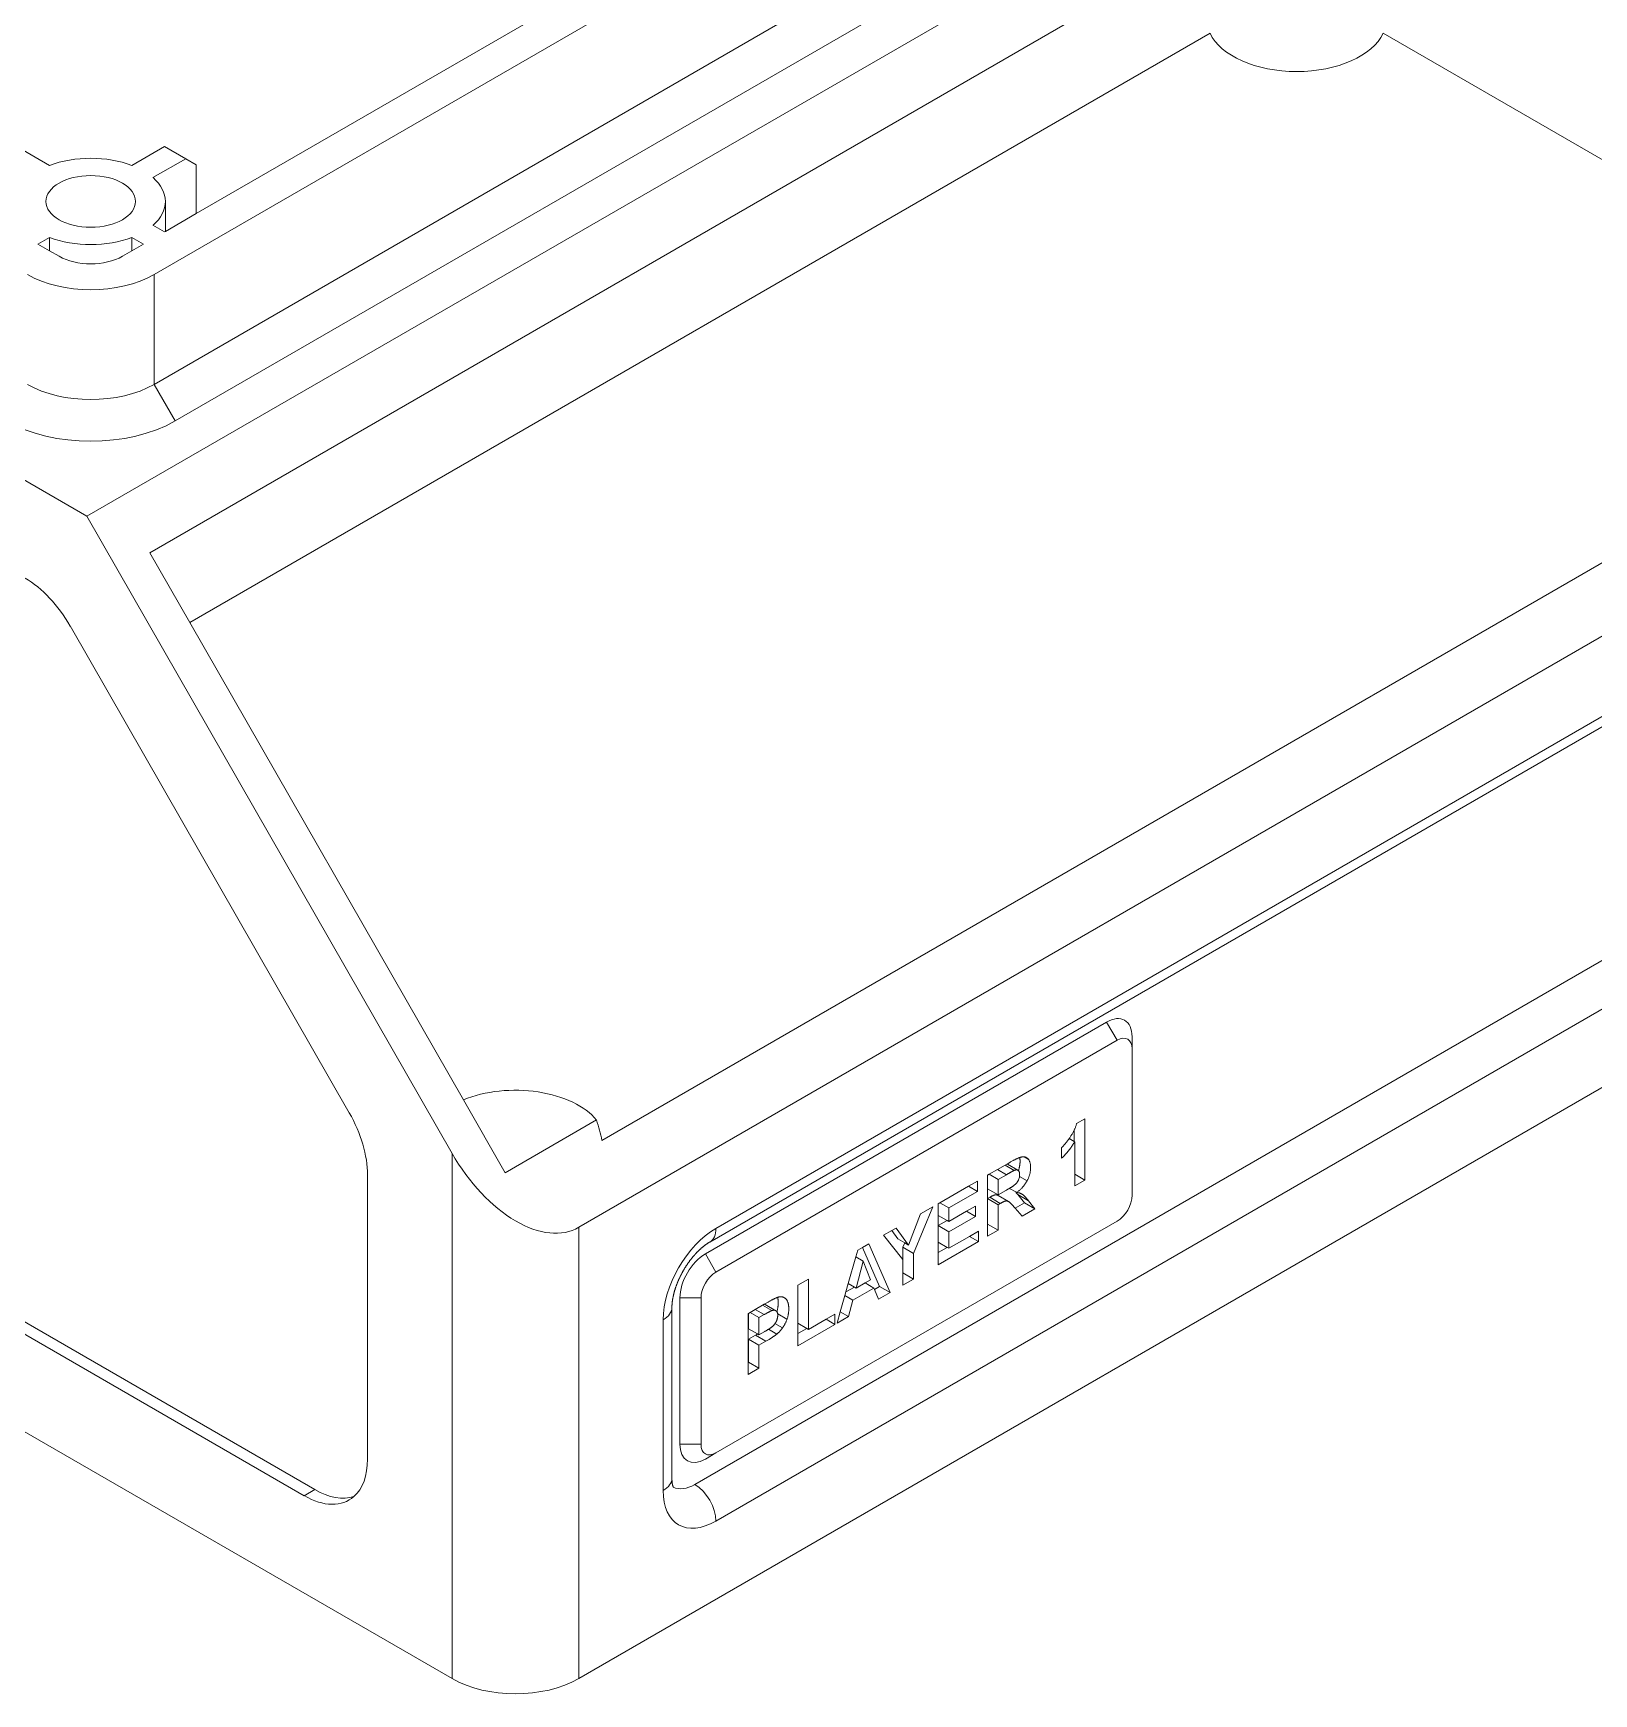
# Model space of a CAD drawing. Header units: millimetres. Extents: x 15 to 415, y 5 to 292.
# Drawn here: x 283.3 to 335.5, y 60.4 to 116 of the extents above; entities that cross this region are included whole.
import ezdxf

# ---------------------------------------------------------------- set-up
doc = ezdxf.new("R2010")
doc.units = ezdxf.units.MM
doc.layers.add('Geometries', color=7, linetype='Continuous')

msp = doc.modelspace()

# ---------------------------------------------------------------- linework, layer by layer
at = {"layer": 'Geometries', "linetype": 'Continuous', "lineweight": 13}
for p, q in [((343.181, 140.18), (287.319, 107.928)), ((349.416, 136.988), (285.069, 99.838)), ((287.319, 104.254), (343.181, 136.506)), ((334.962, 136.66), (288.733, 109.97)), ((343.888, 135.281), (288.026, 103.029)), ((322.684, 119.117), (287.18, 98.619)), ((288.519, 96.283), (322.684, 116.008)), ((347.491, 105.032), (328.479, 116.008)), ((263.356, 112.374), (285.069, 99.838)), ((282.723, 112.215), (283.819, 111.582)), ((287.673, 112.215), (286.576, 111.582)), ((287.283, 111.174), (288.38, 111.807)), ((288.38, 111.807), (287.673, 112.215)), ((288.733, 111.603), (288.38, 111.807)), ((288.733, 111.603), (288.733, 109.97)), ((361.644, 110.741), (301.54, 76.04)), ((287.698, 109.372), (287.698, 110.378)), ((287.283, 109.582), (287.673, 109.357)), ((288.733, 109.97), (287.698, 109.372)), ((283.43, 108.949), (283.819, 109.174)), ((283.819, 108.724), (283.43, 108.949)), ((283.819, 109.174), (283.819, 108.724)), ((286.966, 108.949), (286.576, 109.174)), ((286.576, 109.174), (286.576, 108.724)), ((286.966, 108.949), (286.576, 108.724)), ((287.698, 109.372), (287.673, 109.357)), ((284.137, 108.541), (283.819, 108.724)), ((286.576, 108.724), (286.258, 108.541)), ((287.319, 107.928), (287.319, 104.254)), ((306.136, 76.006), (357.048, 105.4)), ((302.316, 78.95), (347.491, 105.032)), ((305.929, 75.548), (356.841, 104.942)), ((288.026, 103.029), (287.319, 104.254)), ((297.297, 78.514), (285.069, 99.838)), ((288.519, 96.283), (287.18, 98.619)), ((305.429, 67.433), (356.341, 96.827)), ((293.855, 79.874), (284.512, 96.167)), ((297.68, 80.309), (288.519, 96.283)), ((301.54, 60.934), (361.644, 95.636)), ((357.048, 95.602), (306.136, 66.208)), ((305.782, 75.155), (319.218, 82.911)), ((319.218, 82.911), (319.571, 82.299)), ((319.571, 82.299), (306.136, 74.542)), ((320.071, 82.419), (320.071, 82.01)), ((320.071, 77.111), (320.071, 82.01)), ((292.347, 67.058), (268.306, 80.939)), ((292.701, 67.262), (268.659, 81.143)), ((297.297, 60.934), (263.356, 80.53)), ((299.079, 77.868), (297.68, 80.309)), ((299.079, 77.868), (302.135, 79.633)), ((318.213, 79.513), (318.488, 79.672)), ((318.488, 79.672), (318.488, 77.622)), ((317.962, 79.009), (318.134, 78.909)), ((318.134, 79.298), (318.134, 78.909)), ((297.297, 60.934), (297.297, 78.514)), ((316.46, 78.399), (316.596, 78.32)), ((317.711, 78.352), (317.711, 78.707)), ((318.134, 78.909), (318.149, 78.901)), ((318.149, 77.818), (318.149, 78.901)), ((315.231, 77.783), (315.285, 77.814)), ((315.285, 77.814), (315.564, 77.975)), ((315.285, 77.814), (315.584, 77.641)), ((315.564, 77.975), (315.818, 78.122)), ((315.564, 77.975), (315.863, 77.802)), ((315.818, 78.122), (315.883, 78.159)), ((315.818, 78.122), (316.123, 77.946)), ((315.883, 78.159), (315.978, 78.214)), ((316.249, 77.949), (315.895, 78.153)), ((318.149, 77.426), (318.149, 77.818)), ((318.149, 77.818), (318.488, 77.622)), ((294.469, 68.283), (294.469, 77.797)), ((313.637, 76.862), (314.591, 77.413)), ((314.591, 77.413), (314.89, 77.586)), ((314.591, 77.413), (314.89, 77.24)), ((314.89, 77.586), (314.89, 77.24)), ((315.227, 77.781), (315.231, 77.783)), ((315.227, 76.148), (315.227, 77.781)), ((315.231, 77.783), (315.231, 77.328)), ((315.231, 77.328), (315.584, 77.123)), ((315.863, 77.802), (315.584, 77.641)), ((315.584, 77.641), (315.584, 77.123)), ((315.584, 77.123), (315.848, 77.276)), ((315.965, 77.345), (316.174, 77.224)), ((316.301, 77.743), (316.556, 77.596)), ((318.488, 77.622), (318.149, 77.426)), ((313.402, 76.727), (312.752, 75.166)), ((312.99, 76.489), (313.402, 76.727)), ((313.579, 76.829), (313.582, 76.831)), ((313.579, 75.196), (313.579, 76.829)), ((313.582, 76.831), (313.637, 76.862)), ((313.582, 76.831), (313.582, 76.441)), ((313.637, 76.862), (313.936, 76.69)), ((314.89, 77.24), (313.936, 76.69)), ((314.525, 76.578), (314.823, 76.75)), ((314.823, 76.75), (314.823, 76.406)), ((315.303, 77.044), (315.231, 77.002)), ((315.231, 77.002), (315.584, 76.798)), ((315.231, 77.002), (315.231, 76.15)), ((315.303, 77.044), (315.657, 76.839)), ((315.936, 76.902), (315.582, 77.106)), ((315.657, 76.839), (315.584, 76.798)), ((315.584, 76.798), (315.584, 75.946)), ((315.944, 76.897), (315.936, 76.902)), ((316.153, 76.682), (316.132, 76.706)), ((316.463, 76.861), (316.153, 76.682)), ((316.174, 77.224), (316.206, 77.206)), ((316.247, 77.135), (316.601, 76.931)), ((316.247, 77.135), (316.463, 76.861)), ((316.463, 76.861), (316.817, 76.657)), ((316.601, 76.931), (316.817, 76.657)), ((306.136, 68.489), (319.571, 76.245)), ((312.583, 75.446), (312.99, 76.489)), ((313.582, 76.441), (313.88, 76.269)), ((313.88, 76.269), (313.582, 76.097)), ((313.88, 76.269), (313.936, 76.237)), ((313.936, 76.69), (313.936, 76.237)), ((313.936, 76.237), (314.525, 76.578)), ((314.823, 76.406), (313.936, 75.893)), ((314.525, 76.578), (314.823, 76.406)), ((315.231, 76.15), (315.227, 76.148)), ((315.227, 75.739), (315.227, 76.148)), ((315.231, 76.15), (315.584, 75.946)), ((316.39, 76.411), (316.153, 76.682)), ((316.817, 76.657), (316.39, 76.411)), ((301.54, 76.04), (301.54, 60.934)), ((311.748, 75.772), (312.024, 75.931)), ((312.396, 74.964), (311.748, 75.772)), ((312.024, 75.931), (312.167, 76.014)), ((312.024, 75.931), (312.229, 75.65)), ((312.167, 76.014), (312.583, 75.446)), ((312.229, 75.65), (312.459, 75.518)), ((313.582, 76.097), (313.936, 75.893)), ((313.582, 76.097), (313.582, 75.542)), ((313.936, 75.893), (313.936, 75.338)), ((313.936, 75.338), (314.626, 75.736)), ((314.626, 75.736), (314.923, 75.908)), ((314.626, 75.736), (314.923, 75.564)), ((314.923, 75.908), (314.923, 75.564)), ((315.584, 75.946), (315.227, 75.739)), ((305.782, 75.155), (306.136, 74.542)), ((310.569, 74.158), (310.82, 75.047)), ((310.82, 75.047), (310.884, 75.273)), ((310.82, 75.047), (311.068, 74.903)), ((310.884, 75.273), (311.049, 75.368)), ((311.049, 75.368), (311.261, 75.491)), ((311.049, 75.368), (311.616, 74.062)), ((311.261, 75.491), (311.969, 73.858)), ((312.459, 75.518), (312.398, 75.371)), ((312.398, 75.371), (312.398, 74.514)), ((312.398, 75.371), (312.752, 75.166)), ((312.459, 75.518), (312.583, 75.446)), ((312.752, 75.166), (312.752, 74.31)), ((314.923, 75.564), (313.579, 74.788)), ((313.88, 75.37), (313.579, 75.196)), ((313.579, 74.788), (313.579, 75.196)), ((313.582, 75.542), (313.88, 75.37)), ((313.88, 75.37), (313.936, 75.338)), ((311.068, 74.903), (310.83, 74.008)), ((311.312, 74.286), (311.068, 74.903)), ((312.396, 74.513), (312.396, 74.964)), ((312.398, 74.514), (312.396, 74.513)), ((312.396, 74.105), (312.396, 74.513)), ((312.398, 74.514), (312.752, 74.31)), ((308.876, 74.097), (308.879, 74.099)), ((308.876, 72.481), (308.876, 74.097)), ((308.879, 74.099), (309.233, 74.303)), ((308.879, 74.099), (308.879, 72.827)), ((309.233, 74.303), (309.233, 72.623)), ((310.489, 73.876), (310.569, 74.158)), ((310.774, 74.04), (310.489, 73.876)), ((310.569, 74.158), (310.774, 74.04)), ((311.426, 74.009), (310.72, 73.601)), ((310.774, 74.04), (310.83, 74.008)), ((310.83, 74.008), (311.129, 74.181)), ((311.129, 74.181), (311.312, 74.286)), ((311.129, 74.181), (311.426, 74.009)), ((311.445, 73.964), (311.426, 74.009)), ((311.616, 74.062), (311.445, 73.964)), ((311.581, 73.634), (311.445, 73.964)), ((311.616, 74.062), (311.969, 73.858)), ((312.752, 74.31), (312.396, 74.105)), ((305.636, 73.676), (304.929, 73.676)), ((304.929, 68.777), (304.929, 73.676)), ((305.636, 73.676), (305.636, 68.777)), ((307.45, 73.29), (307.694, 73.432)), ((307.694, 73.432), (307.755, 73.467)), ((307.694, 73.432), (308.005, 73.252)), ((307.755, 73.467), (307.792, 73.488)), ((308.14, 73.25), (307.786, 73.454)), ((308.374, 73.706), (308.471, 73.649)), ((310.301, 73.21), (310.455, 73.754)), ((310.455, 73.754), (310.489, 73.876)), ((310.455, 73.754), (310.72, 73.601)), ((310.72, 73.601), (310.574, 73.053)), ((311.969, 73.858), (311.581, 73.634)), ((304.368, 67.229), (304.368, 72.944)), ((304.661, 67.637), (304.661, 73.353)), ((307.219, 73.157), (307.223, 73.159)), ((307.219, 71.524), (307.219, 73.157)), ((307.223, 73.159), (307.277, 73.191)), ((307.223, 73.159), (307.223, 72.643)), ((307.277, 73.191), (307.45, 73.29)), ((307.277, 73.191), (307.576, 73.018)), ((307.45, 73.29), (307.749, 73.118)), ((307.749, 73.118), (307.576, 73.018)), ((307.576, 73.018), (307.576, 72.439)), ((308.113, 72.818), (308.364, 72.673)), ((308.203, 73.141), (308.514, 72.961)), ((308.879, 72.827), (309.177, 72.655)), ((309.233, 72.623), (309.823, 72.963)), ((309.823, 72.963), (310.121, 73.135)), ((309.823, 72.963), (310.121, 72.791)), ((310.121, 73.135), (310.121, 72.791)), ((310.195, 72.834), (310.301, 73.21)), ((310.574, 73.053), (310.195, 72.834)), ((310.301, 73.21), (310.574, 73.053)), ((307.223, 72.643), (307.522, 72.47)), ((307.455, 72.431), (307.223, 72.296)), ((307.223, 72.296), (307.576, 72.092)), ((307.223, 72.296), (307.223, 71.526)), ((307.455, 72.431), (307.809, 72.226)), ((307.522, 72.47), (307.576, 72.439)), ((307.576, 72.439), (307.772, 72.552)), ((307.901, 72.63), (308.179, 72.469)), ((310.121, 72.791), (308.876, 72.073)), ((309.177, 72.655), (308.876, 72.481)), ((308.876, 72.073), (308.876, 72.481)), ((309.177, 72.655), (309.233, 72.623)), ((307.809, 72.226), (307.576, 72.092)), ((307.576, 72.092), (307.576, 71.322)), ((307.223, 71.526), (307.219, 71.524)), ((307.219, 71.116), (307.219, 71.524)), ((307.576, 71.322), (307.219, 71.116)), ((307.223, 71.526), (307.576, 71.322)), ((305.636, 68.777), (304.929, 68.777)), ((306.136, 68.489), (305.782, 68.284)), ((292.347, 67.058), (292.701, 67.262)), ((304.716, 67.328), (304.716, 67.328))]:
    msp.add_line(p, q, dxfattribs=at)
at = {"layer": 'Geometries', "linetype": 'Continuous', "lineweight": 13, "flags": 128}
for points in [[(318.134, 79.298), (318.136, 79.302), (318.145, 79.322), (318.153, 79.341), (318.162, 79.363), (318.171, 79.384), (318.179, 79.406), (318.187, 79.427), (318.194, 79.449), (318.201, 79.47), (318.207, 79.491), (318.213, 79.513)], [(317.711, 78.707), (317.727, 78.722), (317.743, 78.738), (317.759, 78.754), (317.775, 78.772), (317.791, 78.79), (317.807, 78.808), (317.823, 78.827), (317.839, 78.846), (317.855, 78.865), (317.871, 78.885), (317.887, 78.906), (317.903, 78.928), (317.919, 78.95), (317.936, 78.972), (317.953, 78.996), (317.962, 79.009)], [(317.962, 79.009), (317.97, 79.02), (317.983, 79.039), (317.996, 79.058), (318.01, 79.078), (318.023, 79.098), (318.035, 79.118), (318.048, 79.139), (318.061, 79.16), (318.073, 79.181), (318.085, 79.202), (318.096, 79.223), (318.107, 79.243), (318.117, 79.263), (318.127, 79.283), (318.134, 79.298)], [(315.978, 78.214), (316.001, 78.227), (316.022, 78.239), (316.043, 78.251), (316.064, 78.262), (316.084, 78.273), (316.103, 78.283), (316.122, 78.293), (316.141, 78.303), (316.158, 78.312), (316.176, 78.32), (316.194, 78.328), (316.21, 78.336), (316.227, 78.344), (316.243, 78.35), (316.258, 78.357), (316.273, 78.363), (316.287, 78.368), (316.301, 78.373), (316.308, 78.376)], [(316.308, 78.376), (316.311, 78.361), (316.313, 78.345), (316.315, 78.328), (316.317, 78.311), (316.318, 78.294), (316.319, 78.276), (316.319, 78.257), (316.319, 78.238), (316.319, 78.221), (316.318, 78.203), (316.317, 78.185), (316.316, 78.167), (316.314, 78.15), (316.312, 78.131), (316.309, 78.113), (316.306, 78.094), (316.303, 78.075), (316.299, 78.057), (316.295, 78.039), (316.29, 78.021), (316.286, 78.004), (316.281, 77.987), (316.275, 77.969), (316.27, 77.952), (316.264, 77.938)], [(316.308, 78.376), (316.315, 78.378), (316.328, 78.382), (316.34, 78.386), (316.352, 78.389), (316.364, 78.392), (316.374, 78.394), (316.384, 78.396), (316.393, 78.398), (316.402, 78.399), (316.411, 78.4), (316.42, 78.4), (316.434, 78.4), (316.447, 78.4), (316.459, 78.399), (316.46, 78.399)], [(316.46, 78.399), (316.472, 78.397), (316.484, 78.394), (316.496, 78.391), (316.507, 78.387), (316.518, 78.383), (316.528, 78.377), (316.534, 78.374)], [(316.534, 78.374), (316.539, 78.371), (316.549, 78.365), (316.559, 78.357), (316.569, 78.349), (316.578, 78.34), (316.587, 78.331), (316.596, 78.32)], [(318.149, 78.901), (318.132, 78.873), (318.115, 78.846), (318.098, 78.819), (318.08, 78.793), (318.062, 78.766), (318.044, 78.74), (318.026, 78.714), (318.006, 78.686), (317.985, 78.658), (317.964, 78.631), (317.942, 78.604), (317.92, 78.577), (317.898, 78.55), (317.876, 78.524), (317.853, 78.498), (317.83, 78.473), (317.806, 78.448), (317.783, 78.423), (317.759, 78.399), (317.736, 78.375), (317.711, 78.352)], [(316.123, 77.946), (316.12, 77.944), (316.116, 77.943), (316.112, 77.941), (316.108, 77.938), (316.103, 77.936), (316.097, 77.933), (316.092, 77.93), (316.085, 77.927), (316.079, 77.924), (316.072, 77.92), (316.064, 77.916), (316.056, 77.912), (316.048, 77.907), (316.039, 77.902), (316.03, 77.897), (316.02, 77.892), (316.01, 77.886), (315.999, 77.88), (315.988, 77.874), (315.977, 77.868), (315.965, 77.861), (315.953, 77.854), (315.94, 77.847), (315.926, 77.838), (315.911, 77.83), (315.895, 77.821), (315.879, 77.812), (315.863, 77.802)], [(315.895, 78.153), (315.892, 78.155), (315.885, 78.158), (315.883, 78.159)], [(316.239, 77.954), (316.238, 77.954), (316.231, 77.957), (316.224, 77.959), (316.216, 77.96), (316.209, 77.961), (316.2, 77.962), (316.192, 77.962), (316.183, 77.961), (316.174, 77.96), (316.164, 77.958), (316.155, 77.956), (316.144, 77.953), (316.134, 77.95), (316.123, 77.946)], [(316.249, 77.949), (316.245, 77.951), (316.239, 77.954)], [(316.258, 77.943), (316.252, 77.947), (316.249, 77.949)], [(316.264, 77.938), (316.263, 77.939), (316.258, 77.943)], [(316.301, 77.743), (316.301, 77.744), (316.303, 77.756), (316.304, 77.767), (316.305, 77.779), (316.305, 77.791), (316.305, 77.803), (316.305, 77.815), (316.305, 77.826), (316.304, 77.837), (316.303, 77.849), (316.301, 77.86), (316.299, 77.871), (316.296, 77.881), (316.293, 77.891), (316.29, 77.9), (316.286, 77.908), (316.282, 77.915), (316.278, 77.922), (316.273, 77.928), (316.269, 77.933), (316.264, 77.938)], [(316.596, 78.32), (316.604, 78.309), (316.612, 78.297), (316.62, 78.285), (316.627, 78.272), (316.634, 78.259), (316.64, 78.245), (316.645, 78.23), (316.65, 78.216), (316.654, 78.202), (316.658, 78.187), (316.661, 78.172), (316.664, 78.157), (316.667, 78.14), (316.669, 78.124), (316.67, 78.107), (316.672, 78.089), (316.673, 78.071), (316.673, 78.053), (316.673, 78.034), (316.673, 78.016), (316.672, 77.999), (316.671, 77.981), (316.669, 77.963), (316.668, 77.946), (316.665, 77.927), (316.663, 77.908), (316.66, 77.89), (316.656, 77.871), (316.653, 77.853), (316.648, 77.834), (316.644, 77.817), (316.639, 77.8), (316.634, 77.782), (316.629, 77.765), (316.623, 77.748), (316.617, 77.731), (316.61, 77.714), (316.604, 77.697), (316.597, 77.68), (316.589, 77.663), (316.581, 77.646), (316.573, 77.629), (316.565, 77.613), (316.556, 77.596)], [(315.848, 77.276), (315.865, 77.286), (315.881, 77.295), (315.897, 77.304), (315.912, 77.313), (315.927, 77.322), (315.942, 77.331), (315.955, 77.339), (315.965, 77.345)], [(315.965, 77.345), (315.968, 77.347), (315.981, 77.355), (315.993, 77.362), (316.005, 77.369), (316.018, 77.377), (316.03, 77.385), (316.042, 77.393), (316.053, 77.4), (316.064, 77.408), (316.075, 77.415), (316.085, 77.421), (316.095, 77.428), (316.104, 77.434), (316.112, 77.441), (316.121, 77.447), (316.128, 77.452), (316.136, 77.458), (316.143, 77.463), (316.149, 77.468), (316.155, 77.473), (316.16, 77.478), (316.164, 77.482), (316.169, 77.486), (316.172, 77.49), (316.176, 77.493), (316.18, 77.497), (316.184, 77.501), (316.194, 77.512), (316.203, 77.523), (316.212, 77.534), (316.221, 77.546), (316.229, 77.558), (316.237, 77.57), (316.244, 77.581), (316.251, 77.593), (316.257, 77.605), (316.263, 77.618), (316.269, 77.63)], [(316.556, 77.596), (316.547, 77.579), (316.537, 77.562), (316.527, 77.546), (316.517, 77.529), (316.506, 77.513), (316.495, 77.496), (316.483, 77.48), (316.471, 77.464), (316.459, 77.448), (316.445, 77.431), (316.432, 77.415), (316.418, 77.399), (316.404, 77.383), (316.389, 77.367), (316.374, 77.351), (316.358, 77.335), (316.342, 77.32), (316.326, 77.305), (316.309, 77.289), (316.292, 77.274), (316.276, 77.26), (316.259, 77.246), (316.242, 77.233), (316.224, 77.219), (316.206, 77.206)], [(315.582, 77.106), (315.581, 77.107), (315.572, 77.112), (315.562, 77.116), (315.553, 77.119), (315.543, 77.122), (315.534, 77.124), (315.524, 77.126), (315.517, 77.126), (315.509, 77.127), (315.501, 77.126), (315.494, 77.126), (315.487, 77.125), (315.481, 77.124), (315.475, 77.123), (315.468, 77.121), (315.461, 77.119), (315.453, 77.117), (315.445, 77.114), (315.436, 77.111), (315.427, 77.107), (315.418, 77.103), (315.409, 77.099), (315.399, 77.094), (315.388, 77.089), (315.377, 77.084), (315.366, 77.078), (315.354, 77.072), (315.342, 77.065), (315.329, 77.059), (315.316, 77.051), (315.303, 77.044)], [(315.93, 76.905), (315.925, 76.908), (315.916, 76.912), (315.906, 76.915), (315.897, 76.918), (315.887, 76.92), (315.878, 76.922), (315.87, 76.922), (315.862, 76.922), (315.855, 76.922), (315.847, 76.922), (315.841, 76.921), (315.835, 76.92), (315.828, 76.919), (315.822, 76.917), (315.814, 76.915), (315.807, 76.912), (315.798, 76.91), (315.79, 76.906), (315.781, 76.903), (315.772, 76.899), (315.762, 76.895), (315.752, 76.89), (315.742, 76.885), (315.731, 76.88), (315.719, 76.874), (315.708, 76.868), (315.696, 76.861), (315.683, 76.854), (315.67, 76.847), (315.657, 76.839)], [(315.936, 76.902), (315.934, 76.903), (315.93, 76.905)], [(316.132, 76.706), (316.122, 76.717), (316.113, 76.727), (316.104, 76.738), (316.095, 76.748), (316.086, 76.758), (316.078, 76.767), (316.07, 76.776), (316.062, 76.785), (316.054, 76.793), (316.046, 76.801), (316.039, 76.809), (316.032, 76.817), (316.025, 76.824), (316.018, 76.831), (316.011, 76.838), (316.005, 76.844), (315.999, 76.85), (315.993, 76.856), (315.987, 76.861), (315.982, 76.866), (315.976, 76.871), (315.971, 76.876), (315.966, 76.88), (315.961, 76.884), (315.956, 76.888), (315.952, 76.891), (315.948, 76.894), (315.944, 76.897)], [(316.174, 77.224), (316.175, 77.223), (316.185, 77.212), (316.195, 77.2), (316.205, 77.187), (316.215, 77.175), (316.226, 77.162), (316.236, 77.149), (316.247, 77.135)], [(316.206, 77.206), (316.222, 77.204), (316.238, 77.202), (316.253, 77.199), (316.268, 77.196), (316.283, 77.193), (316.297, 77.189), (316.31, 77.185), (316.323, 77.181), (316.336, 77.176), (316.348, 77.171), (316.36, 77.166), (316.371, 77.16), (316.382, 77.154)], [(316.382, 77.154), (316.383, 77.154), (316.389, 77.15), (316.396, 77.146), (316.403, 77.141), (316.409, 77.136), (316.416, 77.131), (316.423, 77.126), (316.43, 77.12), (316.436, 77.114), (316.443, 77.108), (316.451, 77.102), (316.458, 77.095), (316.465, 77.087), (316.474, 77.079), (316.483, 77.07), (316.491, 77.061), (316.5, 77.051), (316.51, 77.041), (316.519, 77.03), (316.529, 77.019), (316.538, 77.008), (316.548, 76.996), (316.559, 76.983), (316.569, 76.971), (316.579, 76.958), (316.59, 76.944), (316.601, 76.931)], [(304.661, 73.353), (304.661, 73.358), (304.661, 73.368), (304.661, 73.378), (304.662, 73.388), (304.662, 73.398), (304.662, 73.409), (304.663, 73.42), (304.663, 73.43), (304.664, 73.441), (304.665, 73.452), (304.665, 73.463), (304.666, 73.475), (304.667, 73.486), (304.668, 73.498), (304.669, 73.509), (304.671, 73.521), (304.672, 73.533), (304.673, 73.545), (304.675, 73.557), (304.676, 73.569), (304.678, 73.582), (304.68, 73.594), (304.682, 73.607), (304.684, 73.619), (304.686, 73.632), (304.688, 73.645), (304.69, 73.658), (304.692, 73.671), (304.695, 73.684), (304.698, 73.697), (304.7, 73.711), (304.703, 73.724), (304.706, 73.737), (304.709, 73.751), (304.712, 73.765), (304.715, 73.778), (304.718, 73.792), (304.722, 73.806), (304.725, 73.82), (304.729, 73.834), (304.732, 73.848), (304.736, 73.862), (304.74, 73.877), (304.744, 73.891), (304.748, 73.905), (304.752, 73.92), (304.757, 73.934), (304.761, 73.949), (304.765, 73.963), (304.77, 73.978), (304.775, 73.992), (304.78, 74.007), (304.785, 74.022), (304.79, 74.037), (304.795, 74.051), (304.8, 74.066), (304.805, 74.081), (304.811, 74.096), (304.816, 74.111), (304.822, 74.126), (304.828, 74.141), (304.833, 74.156), (304.839, 74.171), (304.845, 74.186), (304.851, 74.201), (304.858, 74.216), (304.864, 74.231), (304.87, 74.247), (304.877, 74.262), (304.884, 74.277), (304.89, 74.292), (304.897, 74.307), (304.904, 74.322), (304.911, 74.337), (304.918, 74.352), (304.925, 74.367), (304.932, 74.383), (304.94, 74.398), (304.947, 74.413), (304.955, 74.428), (304.962, 74.443), (304.97, 74.458), (304.978, 74.473), (304.986, 74.488), (304.994, 74.503), (305.002, 74.517), (305.01, 74.532), (305.018, 74.547), (305.026, 74.562), (305.035, 74.577), (305.043, 74.591), (305.051, 74.606), (305.06, 74.621), (305.069, 74.635), (305.077, 74.65), (305.086, 74.664), (305.095, 74.679), (305.104, 74.693), (305.113, 74.707), (305.122, 74.722), (305.131, 74.736), (305.14, 74.75), (305.15, 74.764), (305.159, 74.778), (305.168, 74.792), (305.178, 74.806), (305.187, 74.82), (305.197, 74.833), (305.206, 74.847), (305.216, 74.861), (305.225, 74.874), (305.235, 74.887), (305.245, 74.901), (305.255, 74.914), (305.265, 74.927), (305.275, 74.94), (305.284, 74.953), (305.294, 74.966), (305.304, 74.979), (305.315, 74.992), (305.325, 75.004), (305.335, 75.017), (305.345, 75.029), (305.355, 75.042), (305.365, 75.054), (305.375, 75.066), (305.386, 75.078), (305.396, 75.09), (305.406, 75.102), (305.417, 75.113), (305.427, 75.125), (305.437, 75.136), (305.448, 75.148), (305.458, 75.159), (305.468, 75.17), (305.479, 75.181), (305.489, 75.192), (305.5, 75.203), (305.51, 75.213), (305.52, 75.224), (305.531, 75.234), (305.541, 75.245), (305.552, 75.255), (305.562, 75.265), (305.572, 75.275), (305.583, 75.285), (305.593, 75.294), (305.603, 75.304), (305.614, 75.313), (305.624, 75.323), (305.634, 75.332), (305.644, 75.341), (305.655, 75.35), (305.665, 75.358), (305.675, 75.367), (305.685, 75.376), (305.695, 75.384), (305.705, 75.392), (305.715, 75.4), (305.725, 75.408), (305.735, 75.416), (305.745, 75.424), (305.755, 75.431), (305.764, 75.439), (305.774, 75.446), (305.784, 75.453), (305.793, 75.46), (305.803, 75.467), (305.813, 75.474), (305.822, 75.48), (305.831, 75.487), (305.841, 75.493), (305.85, 75.499), (305.859, 75.505), (305.868, 75.511), (305.877, 75.517), (305.886, 75.523), (305.895, 75.528), (305.904, 75.534), (305.913, 75.539), (305.921, 75.544), (305.929, 75.548)], [(307.786, 73.454), (307.781, 73.457), (307.773, 73.461), (307.765, 73.464), (307.757, 73.466), (307.755, 73.467)], [(307.792, 73.488), (307.815, 73.501), (307.837, 73.514), (307.858, 73.526), (307.879, 73.538), (307.899, 73.549), (307.919, 73.56), (307.938, 73.57), (307.956, 73.58), (307.974, 73.59), (307.992, 73.599), (308.009, 73.608), (308.025, 73.617), (308.041, 73.625), (308.056, 73.633), (308.071, 73.641), (308.086, 73.648), (308.099, 73.654), (308.112, 73.661), (308.125, 73.667), (308.137, 73.672), (308.148, 73.677), (308.159, 73.682), (308.17, 73.686), (308.179, 73.69), (308.187, 73.693), (308.195, 73.696), (308.201, 73.698)], [(308.201, 73.698), (308.203, 73.688), (308.206, 73.673), (308.209, 73.657), (308.212, 73.641), (308.214, 73.624), (308.216, 73.607), (308.217, 73.59), (308.218, 73.573), (308.219, 73.555), (308.22, 73.538), (308.22, 73.519), (308.22, 73.499), (308.219, 73.48), (308.219, 73.46), (308.217, 73.441), (308.216, 73.422), (308.214, 73.402), (308.212, 73.385), (308.21, 73.367), (308.208, 73.349), (308.205, 73.332), (308.202, 73.314), (308.198, 73.295), (308.194, 73.276), (308.189, 73.257), (308.184, 73.238), (308.179, 73.22), (308.177, 73.215)], [(308.201, 73.698), (308.203, 73.698), (308.21, 73.7), (308.216, 73.702)], [(308.216, 73.702), (308.23, 73.706), (308.243, 73.709), (308.256, 73.711), (308.269, 73.713), (308.282, 73.714), (308.295, 73.715), (308.307, 73.715), (308.32, 73.715), (308.333, 73.714), (308.346, 73.712), (308.359, 73.709), (308.371, 73.706), (308.374, 73.706)], [(308.374, 73.706), (308.383, 73.703), (308.395, 73.698), (308.407, 73.693), (308.418, 73.687), (308.425, 73.684)], [(308.425, 73.684), (308.429, 73.681), (308.44, 73.674), (308.451, 73.667), (308.461, 73.658), (308.471, 73.649)], [(308.471, 73.649), (308.48, 73.641), (308.488, 73.631), (308.496, 73.622), (308.504, 73.611), (308.511, 73.6), (308.518, 73.588), (308.525, 73.576), (308.53, 73.564), (308.536, 73.552), (308.54, 73.539), (308.545, 73.526), (308.549, 73.512), (308.553, 73.498), (308.557, 73.484), (308.56, 73.468), (308.563, 73.453), (308.565, 73.436), (308.567, 73.42), (308.569, 73.403), (308.571, 73.386), (308.572, 73.369), (308.573, 73.351), (308.573, 73.333), (308.573, 73.315), (308.573, 73.295), (308.573, 73.276), (308.572, 73.256), (308.571, 73.237), (308.57, 73.217), (308.568, 73.198), (308.566, 73.18), (308.564, 73.163), (308.561, 73.145), (308.558, 73.128), (308.555, 73.11), (308.551, 73.091), (308.547, 73.072), (308.543, 73.053), (308.538, 73.034), (308.532, 73.016), (308.527, 72.997), (308.521, 72.979), (308.514, 72.961)], [(308.005, 73.252), (307.999, 73.25), (307.993, 73.247), (307.986, 73.244), (307.978, 73.241), (307.97, 73.237), (307.962, 73.233), (307.953, 73.229), (307.944, 73.225), (307.935, 73.22), (307.925, 73.215), (307.915, 73.21), (307.904, 73.204), (307.893, 73.198), (307.882, 73.192), (307.87, 73.186), (307.858, 73.179), (307.845, 73.172), (307.832, 73.165), (307.818, 73.157), (307.805, 73.15), (307.792, 73.142), (307.778, 73.134), (307.763, 73.126), (307.749, 73.118)], [(307.901, 72.63), (307.902, 72.631), (307.915, 72.639), (307.927, 72.647), (307.939, 72.655), (307.95, 72.663), (307.961, 72.671), (307.971, 72.678), (307.981, 72.685), (307.991, 72.692), (308, 72.699), (308.008, 72.706), (308.017, 72.713), (308.024, 72.719), (308.032, 72.726), (308.039, 72.732), (308.045, 72.737), (308.05, 72.743), (308.055, 72.748), (308.06, 72.754), (308.065, 72.759), (308.07, 72.764), (308.08, 72.775), (308.089, 72.786), (308.097, 72.797), (308.106, 72.808), (308.113, 72.818)], [(308.131, 73.255), (308.127, 73.257), (308.119, 73.26), (308.11, 73.262), (308.102, 73.264), (308.094, 73.265), (308.085, 73.266), (308.076, 73.266), (308.067, 73.266), (308.057, 73.265), (308.047, 73.264), (308.037, 73.261), (308.027, 73.259), (308.016, 73.256), (308.005, 73.252)], [(308.113, 72.818), (308.114, 72.82), (308.122, 72.831), (308.129, 72.843), (308.137, 72.856), (308.145, 72.87), (308.152, 72.883), (308.159, 72.897), (308.165, 72.911)], [(308.14, 73.25), (308.134, 73.253), (308.131, 73.255)], [(308.149, 73.244), (308.142, 73.249), (308.14, 73.25)], [(308.177, 73.215), (308.177, 73.215), (308.172, 73.222), (308.167, 73.228), (308.161, 73.234), (308.155, 73.239), (308.149, 73.244)], [(308.165, 72.911), (308.171, 72.925), (308.177, 72.94), (308.182, 72.954), (308.187, 72.968), (308.191, 72.983), (308.194, 72.997), (308.197, 73.011), (308.2, 73.025), (308.202, 73.039), (308.204, 73.053), (308.205, 73.067), (308.205, 73.081), (308.206, 73.096), (308.205, 73.109), (308.205, 73.123), (308.203, 73.135), (308.203, 73.141)], [(308.203, 73.141), (308.202, 73.147), (308.199, 73.159), (308.197, 73.17), (308.194, 73.18), (308.19, 73.19), (308.186, 73.199), (308.182, 73.208), (308.177, 73.215)], [(308.514, 72.961), (308.507, 72.941), (308.499, 72.921), (308.491, 72.901), (308.483, 72.882), (308.474, 72.863), (308.465, 72.844), (308.457, 72.826), (308.447, 72.808), (308.438, 72.791), (308.428, 72.773), (308.418, 72.756), (308.408, 72.739), (308.397, 72.722), (308.387, 72.705), (308.376, 72.689), (308.364, 72.673)], [(307.522, 72.47), (307.501, 72.457), (307.479, 72.444), (307.455, 72.431)], [(307.772, 72.552), (307.788, 72.561), (307.804, 72.57), (307.819, 72.58), (307.834, 72.589), (307.849, 72.598), (307.863, 72.606), (307.877, 72.615), (307.89, 72.623), (307.901, 72.63)], [(308.179, 72.469), (308.167, 72.46), (308.155, 72.451), (308.143, 72.441), (308.13, 72.431), (308.116, 72.421), (308.102, 72.411), (308.088, 72.401), (308.074, 72.392), (308.06, 72.382), (308.046, 72.372), (308.031, 72.363), (308.016, 72.353), (308, 72.342), (307.984, 72.332), (307.968, 72.322), (307.951, 72.311), (307.934, 72.301), (307.916, 72.29), (307.898, 72.279), (307.877, 72.266), (307.855, 72.253), (307.832, 72.24), (307.809, 72.226)], [(308.364, 72.673), (308.35, 72.653), (308.335, 72.634), (308.32, 72.615), (308.306, 72.598), (308.291, 72.58), (308.276, 72.563), (308.261, 72.547), (308.248, 72.533), (308.234, 72.519), (308.22, 72.506), (308.207, 72.493), (308.193, 72.481), (308.179, 72.469)], [(304.708, 67.343), (304.707, 67.345), (304.706, 67.348), (304.705, 67.35), (304.704, 67.353), (304.703, 67.356), (304.701, 67.359), (304.7, 67.362), (304.699, 67.365), (304.698, 67.369), (304.696, 67.372), (304.695, 67.376), (304.694, 67.38), (304.692, 67.384), (304.691, 67.389), (304.69, 67.393), (304.689, 67.398), (304.687, 67.403), (304.686, 67.408), (304.685, 67.413), (304.683, 67.418), (304.682, 67.424), (304.681, 67.429), (304.68, 67.435), (304.678, 67.441), (304.677, 67.447), (304.676, 67.453), (304.675, 67.46), (304.674, 67.466), (304.673, 67.473), (304.672, 67.48), (304.671, 67.487), (304.67, 67.494), (304.669, 67.502), (304.668, 67.509), (304.667, 67.517), (304.666, 67.525), (304.666, 67.533), (304.665, 67.541), (304.664, 67.55), (304.664, 67.558), (304.663, 67.567), (304.663, 67.575), (304.662, 67.584), (304.662, 67.593), (304.662, 67.603), (304.661, 67.612), (304.661, 67.622), (304.661, 67.631), (304.661, 67.637)], [(304.716, 67.328), (304.716, 67.328), (304.716, 67.329), (304.715, 67.329), (304.715, 67.33), (304.714, 67.331), (304.714, 67.332), (304.713, 67.333), (304.713, 67.334), (304.712, 67.336), (304.711, 67.337), (304.71, 67.339), (304.709, 67.341), (304.708, 67.343), (304.708, 67.343)]]:
    msp.add_lwpolyline(points, dxfattribs=at)
at = {"layer": 'Geometries', "linetype": 'Continuous', "lineweight": 13}
msp.add_arc((315.883, 77.801), 0.422, 336.1803, 352.1716, dxfattribs=at)
for centre, major_axis, ratio, start_param, end_param in [((325.581, 116.456), (3, 0), 0.57735, 3.403392, 6.021386), ((285.198, 110.378), (-2.5, 0), 0.57735, 4.128349, 5.296429), ((285.198, 110.378), (-2.5, 0), 0.57735, 3.141593, 3.725633), ((285.198, 110.378), (-2.5, 0), 0.57735, 2.557552, 3.141593), ((285.198, 110.378), (-2.5, 0), 0.57735, 0.986756, 2.154837), ((285.198, 109.153), (-1.5, 0), 0.57735, 0.785398, 2.356194), ((285.198, 109.153), (-3, 0), 0.57735, 0.785398, 2.356194), ((285.198, 105.479), (-3, 0), 0.57735, 0.785398, 2.356194), ((285.198, 104.662), (4, 0), 0.57735, 3.926991, 5.497787), ((283.004, 95.314), (-1.5, 2.598), 0.57735, 4.707312, 5.497787), ((319.218, 81.926), (-0.604, -1.045), 0.57735, 2.356194, 3.926991), ((319.571, 81.722), (0.354, 0.612), 0.57735, 5.497787, 7.068583), ((299.419, 78.897), (3, 0), 0.57735, 0.438408, 2.188989), ((292.347, 79.021), (-1.5, 2.598), 0.57735, 3.926991, 4.707312), ((299.419, 79.739), (2.116, -3.702), 0.574412, 1.04971, 1.226319), ((299.419, 79.739), (-2.116, 3.702), 0.574412, 1.573309, 3.144106), ((319.571, 76.823), (0.354, 0.612), 0.57735, 3.926991, 5.497787), ((306.136, 73.965), (-1.25, -2.165), 0.57735, 3.926991, 5.497787), ((305.429, 76.414), (-0.5, 0.866), 0.57735, 3.141618, 3.926991), ((305.782, 74.169), (-0.604, -1.045), 0.57735, 3.926991, 5.497787), ((306.136, 73.965), (0.354, 0.612), 0.57735, 0.785398, 2.356194), ((303.661, 73.353), (-1, 0), 0.57735, 2.356194, 3.141567), ((305.782, 69.27), (-0.604, -1.045), 0.57735, 5.497787, 7.068583), ((306.136, 69.066), (-0.354, -0.612), 0.57735, 5.497787, 7.068583), ((292.347, 69.508), (-1.5, 2.598), 0.57735, 3.259718, 3.926991), ((292.701, 69.712), (1.5, -2.598), 0.57735, 5.497787, 6.16506), ((303.661, 67.637), (-1, 0), 0.57735, 2.356194, 3.141593), ((305.429, 68.658), (0.75, 1.299), 0.57735, 3.179601, 3.926991), ((305.429, 66.616), (-0.5, 0.866), 0.57735, 3.926991, 5.497787), ((292.347, 69.508), (-1.5, 2.598), 0.57735, 2.356194, 3.259718), ((306.136, 68.249), (-1.25, -2.165), 0.57735, 5.497787, 7.068583), ((299.419, 62.159), (3, 0), 0.57735, 3.926991, 5.497787)]:
    msp.add_ellipse(centre, major_axis=major_axis, ratio=ratio, start_param=start_param, end_param=end_param, dxfattribs=at)
msp.add_ellipse((285.198, 110.378), major_axis=(-1.5, 0), ratio=0.57735, dxfattribs=at)

doc.saveas('drawing.dxf')
